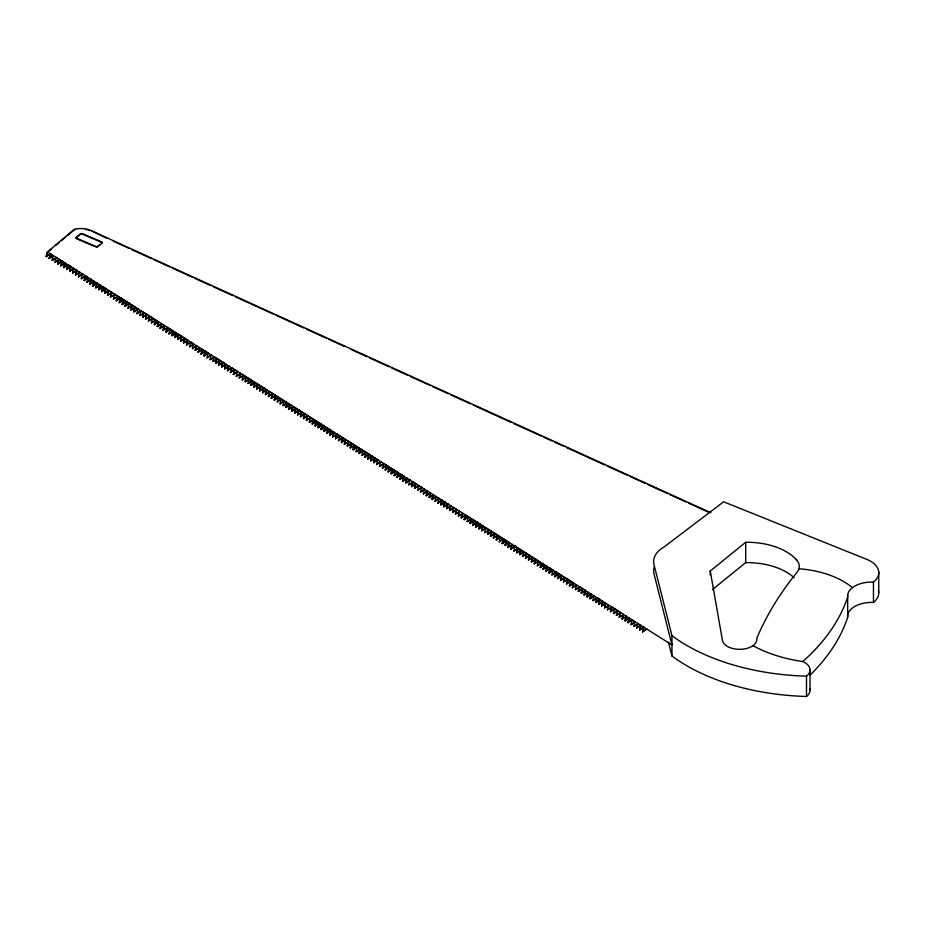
<?xml version="1.0" encoding="UTF-8"?>
<svg xmlns="http://www.w3.org/2000/svg" width="925" height="925" viewBox="0 0 925 925"><rect width="100%" height="100%" fill="white"/><g stroke="black" fill="none" stroke-linecap="round" stroke-linejoin="round"><path stroke-width="1.39" d="M523.908 551.739L519.734 554.676L523.908 551.867L526.788 553.578L525.585 558.342L529.713 555.416L526.822 554.133L522.706 555.971L526.788 554.11M573.604 583.571L572.402 587.768L576.541 585.386L572.402 587.236M576.576 584.912L575.396 589.618L579.524 587.225L575.396 589.618M599.909 600.128L595.862 602.464L597.064 597.712L592.902 600.637L597.064 597.827L599.943 599.539L598.741 604.303L602.903 601.932L600.926 600.51M566.505 584.103L567.707 579.327L563.568 581.709L567.707 579.327L566.505 584.103L570.644 581.189L566.505 583.571M640.863 625.901L640.863 625.288L636.735 627.67L640.863 625.288L639.672 630.064L643.8 627.15L639.672 629.532M46.25 256.144L50.378 253.762L53.326 256.144L49.21 258.503L50.378 254.294L46.25 256.676L47.453 251.912L74.289 229.296A16.546 9.551 0 0 1 91.066 230.579L710.897 512.762M46.25 256.676L47.453 251.912L237.471 371.515L233.343 374.428L237.471 371.515M49.21 258.503L50.413 254.317M52.089 260.341L56.24 257.983L52.089 260.341L53.303 256.109M54.98 262.157L59.119 259.786L54.98 262.157L56.182 257.393L62.044 261.625L60.83 265.868L64.97 263.486L62.044 261.104L57.917 264.018L62.044 261.093M57.917 263.475L59.119 259.254M57.917 264.018L59.119 259.786M60.83 265.868L62.044 261.104M70.89 266.573L66.808 269.51L68.011 264.747L63.837 267.683L65.039 262.92L60.83 265.336M63.837 267.683L65.039 263.452M66.808 269.51L67.987 265.371M76.682 270.771L72.566 273.153L73.769 268.389L69.687 271.337L70.89 266.585L67.976 264.758L63.837 267.14M69.687 271.337L70.913 267.128M72.566 273.153L73.352 270.377M79.631 272.632L75.503 275.014L76.706 270.25L72.566 272.621M75.503 275.014L76.694 270.227M78.428 276.876L82.556 273.95L78.428 276.876L79.631 272.112L75.503 274.482M81.296 278.714L85.412 275.8L88.372 278.182L84.256 280.541L85.458 276.309L81.296 278.714L82.498 273.962M84.256 280.541L85.458 275.777L85.447 276.355M91.309 279.466L87.135 282.379L88.326 277.662L84.256 280.009M87.135 282.379L88.326 278.194M90.014 284.183L91.228 279.431L90.014 284.183L94.153 281.836L92.963 286.045L97.09 283.131L92.963 286.045M92.963 285.513L94.153 281.304L90.014 283.651M95.876 287.374L100.039 285.548L95.876 287.906L97.079 283.142M95.876 287.906L97.079 283.686M107.566 295.225L111.671 292.323L107.566 295.225L108.745 291.074L104.675 293.422L105.889 289.19L101.796 291.583L103.01 287.363L98.836 289.756L100.039 285.004M98.836 289.756L100.039 285.548M101.796 291.583L102.999 287.386M104.675 293.422L105.878 288.704L102.964 286.843L98.836 289.224M107.566 294.693L108.768 290.473L104.675 292.89M110.503 296.555L114.631 294.728L110.503 297.087L111.705 292.346M110.503 297.087L111.694 292.312M113.417 298.948L117.556 296.601L113.417 298.948L114.631 294.185L138.01 308.938L133.882 311.864L138.045 308.927L136.842 313.691L140.924 310.765L136.842 313.691M122.193 304.487L126.332 301.573L122.193 304.487L123.395 299.723L120.481 297.908L116.353 300.833L117.556 296.069M116.353 300.833L117.556 296.601M123.395 300.267L119.313 302.66L120.516 297.896L116.353 300.29M119.313 302.66L120.516 298.463M122.193 303.955L123.395 299.735L119.313 302.117M125.083 305.77L126.286 301.538L125.083 306.302L129.211 303.377L125.083 306.302M128.02 308.164L132.136 305.793L128.02 308.164L129.222 303.4M130.934 309.482L135.073 307.632L130.934 310.025L132.136 305.262M130.934 310.025L132.136 305.793M133.882 311.332L135.085 307.1M133.882 311.864L135.085 307.632M139.721 315.517L143.872 313.159L139.721 315.517L140.924 310.777L158.499 321.808L157.296 326.56L161.424 323.634L157.296 326.56M142.6 316.801L146.751 314.962L142.6 317.333L143.814 312.569M142.6 317.333L143.849 313.136M145.549 318.663L149.665 316.824L145.549 319.194L146.751 314.442M145.549 319.194L146.751 314.974M148.463 320.524L152.648 318.663L148.463 321.056L149.665 316.292M148.463 321.056L149.665 316.824M158.499 321.796L154.417 324.721L155.585 320.512L151.446 322.894L152.648 318.131M154.417 324.721L155.608 320.512M157.296 326.028L158.499 321.808L154.417 324.189M160.175 327.832L161.378 323.611L160.175 328.363L164.315 325.473L160.175 328.363M163.112 329.693L167.24 327.855L163.112 330.225L164.303 325.45M163.112 330.225L164.315 326.005M170.165 329.161L166.037 332.087L167.24 327.323L176.039 332.838L174.802 337.579L178.964 335.208L177.681 339.394L181.82 336.469L177.681 339.394M166.037 332.087L167.24 327.855M168.951 333.925L173.091 331L168.951 333.925L170.154 329.173L166.037 331.555M171.923 335.752L173.114 331.011L171.923 335.752L176.004 333.347M174.802 337.579L176.004 332.827L171.923 335.208M177.681 338.851L178.883 334.63L176.987 333.786M180.618 340.724L184.746 338.885L180.618 341.256L181.82 336.492M180.618 341.256L181.82 337.035M187.671 340.724L183.543 343.106L184.746 338.353M183.543 343.106L184.746 338.885M186.561 344.435L190.689 342.053L193.637 344.435L189.521 346.794L190.735 342.03L186.561 344.967L187.763 340.215M186.561 344.967L187.671 340.192L178.883 334.63L174.802 337.047M192.4 348.632L196.516 345.719L192.4 348.632L193.602 343.892L189.521 346.794M199.418 347.522L195.291 350.448L196.482 345.707M195.291 350.448L196.482 346.239M198.227 351.766L202.344 349.396L198.227 352.309L199.43 347.557L195.291 349.904M198.227 352.309L199.43 348.089M207.027 357.836L211.131 354.934L207.027 357.836L208.218 353.107L204.067 356.009L208.194 353.096L205.269 351.246L201.141 354.159L202.355 349.396M201.141 354.159L202.355 349.939L205.87 352.147M204.067 355.478L205.269 351.246L201.141 353.627M204.067 356.009L205.269 351.789M209.906 359.675L214.057 357.316L209.906 359.675L211.143 355.478M212.785 361.49L216.936 359.12L212.785 361.49L213.999 357.258M219.861 360.97L215.733 363.352L216.936 358.588M215.733 363.352L216.936 359.12M222.775 362.82L218.647 365.202L219.849 360.438L215.733 362.808M218.647 365.202L219.549 362.033M224.636 368.925L228.741 366.022L224.636 368.925L225.804 364.716L221.676 367.098L222.879 362.334M221.676 367.098L222.775 362.288L218.647 364.67M224.636 368.393L225.839 364.716M230.406 372.035L234.522 369.653L230.406 372.567L231.608 367.803L227.515 370.763L228.718 366.011M227.515 370.763L228.718 366.543M230.406 372.567L231.678 368.381M233.343 374.428L234.545 369.676M236.257 376.29L240.396 373.908L236.257 376.29L237.459 371.526M239.263 377.562L243.425 375.723L239.263 378.094L240.465 373.33L377.782 459.806L373.654 462.72L374.833 457.944M239.263 378.094L240.465 373.33M246.339 377.55L242.223 379.921L243.437 375.157L246.293 377.597M245.102 381.759L249.253 379.389L245.102 381.759L246.304 377.007M252.109 381.192L247.992 383.563L249.195 378.811M254.999 383.077L250.929 385.424L252.132 380.672L247.992 383.563M250.929 385.424L252.12 380.649M253.843 386.754L257.983 384.361L253.843 387.286L255.057 382.522L250.929 384.892M253.843 387.286L254.745 384.153M263.764 388.569L259.682 390.963L260.885 386.731L256.711 389.136L257.913 384.384M256.711 389.136L257.925 384.372M259.682 390.963L260.885 386.199L256.711 388.592M265.44 394.605L269.545 391.703L265.44 394.605L266.643 390.373L262.561 392.79L263.752 388.072L259.682 390.419M262.561 392.79L263.764 388.026M265.44 394.073L266.701 390.431M272.517 393.541L268.377 396.467L269.58 391.726M274.262 400.178L278.39 397.253L275.43 395.935L271.303 398.328L272.505 393.564L275.465 395.414L274.262 400.178L278.425 397.241L277.222 402.005L281.304 399.068L277.222 402.005M271.303 398.328L272.505 394.096M274.262 399.635L275.465 395.426L271.303 397.785M284.206 401.462L280.102 403.832L281.293 399.114M285.929 407.509L290.045 404.595L285.929 407.509L287.132 403.3L282.992 405.647L284.183 400.918L280.102 403.832M285.929 406.977L287.132 402.768M288.843 408.827L292.982 407.012L288.843 409.37L290.045 404.607M288.843 409.37L290.045 405.138M291.78 410.712L295.907 408.862L291.78 411.243L292.982 406.48M291.78 411.243L292.682 408.075M294.74 412.538L295.942 408.307L294.74 413.07L298.821 410.145L294.74 413.07M297.619 414.365L301.77 412.538L297.619 414.909L298.821 410.157M297.619 414.909L298.821 410.688L295.907 408.862M300.498 416.181L301.7 411.96L300.498 416.712L304.637 413.799L300.498 416.712M303.446 418.042L307.562 416.204L303.446 418.574L304.649 413.822M303.446 418.574L304.649 414.354M306.36 419.904L310.488 418.054L306.36 420.436L307.562 415.672M306.36 420.436L307.562 416.204M309.297 422.274L313.471 419.881L309.297 422.274L310.511 417.51M312.268 423.569L313.471 419.337L312.268 424.101L316.385 421.187L312.268 424.101M315.147 425.408L316.35 421.187L315.147 425.939L319.275 423.014L315.147 425.939M318.027 427.211L319.229 422.991L318.027 427.743L322.166 424.829L318.027 427.743M320.963 429.073L325.091 427.246L320.963 429.616L322.166 424.853M320.963 429.616L322.166 425.384M323.889 430.934L328.074 429.084L323.889 431.466L325.091 426.703M323.889 431.466L325.091 427.246M227.515 370.22L231.655 367.838L331.034 430.403L326.872 433.316L328.074 428.553M326.872 433.316L328.074 429.084L333.971 432.75L329.832 435.143L331.034 430.414L326.872 432.773M329.832 435.143L331.034 430.946M332.711 436.438L336.873 434.6L332.711 436.97L333.913 432.218M332.711 436.97L333.913 432.761M335.602 438.785L336.804 434.022L335.602 438.785L339.729 435.86L338.538 440.647L342.666 437.722L338.538 440.647M341.452 441.965L345.592 440.115L341.452 442.508L342.666 437.745M341.452 442.508L342.666 438.277M344.377 443.803L348.517 441.953L344.377 444.335L345.58 439.595M344.377 444.335L345.58 440.127M347.337 446.162L348.54 441.433L347.337 446.162L351.442 443.792L354.31 445.041L353.107 449.804L357.235 446.891L353.107 449.804M350.228 447.457L354.368 445.63L350.228 448.001L351.419 443.248M350.228 448.001L351.419 443.78M353.107 449.272L354.31 445.052M356.044 451.666L360.172 449.296L356.044 451.666L357.247 446.914M358.969 452.996L363.097 451.146L358.969 453.528L360.172 448.764M358.969 453.528L360.172 449.296M364.947 456.684L369.04 454.314L364.947 457.216L366.15 452.452L361.987 455.389L363.19 451.157M364.947 457.216L366.138 453.019M373.654 462.72L374.856 458.511L370.717 460.858L371.908 456.649L367.826 459.054L369.029 454.302M367.826 459.054L369.029 454.846M370.717 460.858L371.908 456.118L367.826 458.511M376.567 464.581L380.695 461.667L376.567 464.581L377.77 459.817L373.654 462.188M510.958 549.126L515.075 546.212L510.958 549.126L512.149 544.975L508.079 547.322L509.282 542.559L465.414 514.947L464.2 519.711L468.339 517.329L468.062 516.613L383.655 463.494L379.481 466.431L380.695 461.667M395.276 471.38L391.148 473.762L392.35 469.542L388.211 471.9L389.413 467.137L385.332 470.097L386.534 465.344L382.453 468.258L383.644 463.529L379.481 466.431M382.453 468.258L383.644 464.061M385.332 470.097L386.569 465.876M388.211 471.9L389.494 467.715M391.148 473.762L392.362 469.53M397.033 476.907L401.161 474.525L397.033 477.439L398.236 472.675L394.073 475.623L395.276 470.86L391.148 473.23M397.033 477.439L398.236 473.207M404.086 476.872L399.993 479.266L401.207 474.502L404.075 476.352L402.872 481.104L407.035 478.734L405.763 482.908L409.891 479.994L405.763 482.908M399.993 479.266L401.196 475.068M402.872 481.104L404.075 476.352L399.993 478.734M405.763 482.376L406.965 478.167L407.023 478.734M408.7 484.769L412.828 482.399L408.7 484.769L409.902 480.017M411.613 486.099L415.753 484.249L411.613 486.631L412.828 481.867L415.753 483.717L414.62 488.435L418.794 485.509L417.591 490.273L421.673 487.336L417.591 490.273M411.613 486.631L412.828 482.399M414.62 488.435L415.822 483.671M423.349 493.915L427.466 491.002L423.349 493.915L424.552 489.152L420.47 492.1L421.673 487.348M426.286 495.233L430.414 492.852L430.403 493.453L426.286 495.777L427.489 491.013M426.286 495.777L427.408 491.568M429.212 497.095L433.339 495.245L429.212 497.627L430.414 492.863M429.212 497.627L430.403 493.453M432.079 498.945L433.27 494.725L432.079 499.477L436.242 496.54L432.079 499.477M439.121 498.378L435.039 501.304L436.207 497.095M443.746 506.808L447.85 503.905L443.746 506.808L444.937 502.599L440.797 504.946L442.011 500.182L437.918 503.142L439.109 498.413L435.039 501.304M440.797 504.946L442.081 500.76M443.746 506.276L444.937 502.067M446.659 508.137L450.822 506.299L446.659 508.669L447.862 503.905M446.659 508.669L447.862 504.437M449.619 509.987L453.747 508.137L449.619 510.519L450.822 505.767M449.619 510.519L450.822 506.299M452.579 511.814L453.793 507.582L452.579 512.346L456.672 509.421L452.579 512.346M455.458 513.641L459.609 511.814L455.458 514.184L456.661 509.455M455.458 514.184L456.36 511.039M458.349 515.988L462.488 513.629L458.349 515.988L459.552 511.236M461.286 517.318L465.414 515.479L461.286 517.85L462.488 513.109M461.286 517.85L462.488 513.641M464.2 519.711L465.414 515.479M467.137 521.584L471.299 519.191L467.137 521.584L468.339 516.821L671.955 644.933L653.987 573.835A35.994 20.778 0 0 1 654.287 566.805M470.097 522.879L471.299 518.659L470.097 523.411L474.224 520.498L470.097 523.411M472.976 524.718L474.178 520.498L472.976 525.25L477.115 522.324L472.976 525.25M475.866 527.065L477.069 522.301L475.866 527.065L479.994 524.14M478.803 528.383L482.931 526.001L478.803 528.927L480.006 524.163L475.866 526.522M478.803 528.927L480.006 524.695L477.069 522.833M481.717 530.245L485.856 528.395L481.717 530.777L482.919 526.013M481.717 530.777L482.919 526.556M484.654 532.627L488.793 530.233L484.654 532.627L485.868 527.863M490.504 536.28L494.632 533.367L490.504 536.28L491.695 532.095L487.625 534.453L488.828 529.69M487.625 534.453L488.816 530.256M490.504 535.748L491.707 531.528L487.625 533.91M493.383 537.564L494.586 533.332L493.383 538.096L497.523 535.17L493.383 538.096M500.46 537.575L496.332 539.957L497.534 535.193M496.332 539.957L497.534 535.737M499.246 541.819L503.373 538.893L499.246 541.819L500.448 537.055L496.332 539.425M502.229 543.125L506.368 541.275L502.229 543.657L503.431 538.893M502.229 543.657L503.431 539.425M505.2 545.484L506.391 540.755L505.2 545.484L509.305 543.114M508.079 547.322L509.282 542.57L505.2 544.952M510.958 548.594L512.161 544.374L512.219 544.952M513.895 550.988L518.023 548.618L513.895 550.988L515.098 546.236L518.393 548.826M516.821 552.317L520.948 550.467L516.821 552.849L518.023 548.086L547.334 567.025M516.821 552.849L518.023 548.618M519.734 554.144L520.937 549.936M519.734 554.676L520.937 550.467M522.706 556.503L523.897 551.774M525.585 558.342L526.788 553.589M528.464 559.613L532.58 557.243L528.464 560.157L529.667 555.393L525.585 557.81M528.464 560.157L529.655 555.994M531.401 561.475L535.529 559.648L531.401 562.018L532.603 557.255M531.401 562.018L532.303 558.85M534.326 563.337L538.547 561.51L534.326 563.868L535.529 559.105M534.326 563.868L535.529 559.648M540.304 567.557L544.409 564.655L540.304 567.557L541.518 563.337L537.344 565.73L538.547 560.978M540.304 567.025L541.518 562.793L537.344 565.73M546.074 571.199L550.178 568.297L546.074 571.199L547.253 567.048L543.183 569.395L544.386 564.678M543.183 569.395L544.386 565.21M546.074 570.667L547.265 566.47L543.183 568.863M549.011 572.529L553.138 570.69L549.011 573.061L550.213 568.32M549.011 573.061L550.213 568.852L553.138 570.679M560.689 580.438L564.817 577.512L560.689 580.438L561.891 575.674L556.052 572.008L551.924 574.922L553.138 570.158M554.838 576.24L558.977 573.858L554.838 576.772L556.052 572.008L551.924 574.922M554.838 576.772L556.052 572.54M561.926 576.229L557.81 578.599L559.001 573.87M557.81 578.599L558.977 573.858M560.689 579.906L561.891 575.685L557.81 578.067M563.568 581.709L564.77 577.489L573.558 583.051L569.43 585.964L573.616 583.004M563.568 582.241L564.77 578.021M569.43 585.964L570.632 581.201M572.402 587.768L573.616 583.548M578.356 590.913L582.472 589.086L578.356 591.445L579.547 586.716L582.438 588.531L581.235 593.283L585.409 590.37L581.235 593.283M578.356 591.445L579.466 587.259M581.235 592.74L582.438 588.531M584.114 594.555L588.242 592.705L584.114 595.087L585.328 590.323L585.305 590.925M584.114 595.087L584.912 592.324M587.063 596.417L588.265 592.197L587.063 596.949L591.191 594.023L587.063 596.949M589.977 598.278L594.104 596.417L589.977 598.81L591.179 594.047M589.977 598.81L591.168 594.636M592.902 600.637L594.093 595.897M595.862 602.464L597.064 597.7M598.741 604.303L599.943 599.55L597.064 597.723M601.62 605.574L605.748 603.192L601.62 606.106L602.834 601.354L598.741 603.771M601.62 606.106L602.903 601.932M604.568 607.436L608.685 605.597L604.568 607.968L605.771 603.216M604.568 607.968L605.355 605.193M607.482 609.298L611.702 607.471L607.482 609.829L608.685 605.066M607.482 609.829L608.673 605.644M610.5 611.159L614.674 609.286L610.5 611.691L611.702 606.939L620.467 612.442L616.351 615.356L620.513 612.974M610.5 611.691L611.702 607.471M613.472 613.518L617.588 611.159L613.472 613.518L614.663 609.332M616.351 615.356L617.588 611.147M619.23 617.16L623.369 614.801L619.23 617.16L620.432 612.419M622.167 618.49L626.294 616.651L622.167 619.022L623.369 614.281M622.167 619.022L623.265 614.836M629.22 617.958L625.092 620.883L626.294 616.119M625.092 620.883L626.271 616.721M635.082 622.201L630.966 624.56L635.013 622.224L632.133 619.808L628.006 622.733L629.208 617.969L625.092 620.351M628.006 622.733L629.208 618.501M630.966 624.56L632.168 619.831M633.845 626.398L637.996 624.028L633.845 626.398L635.047 621.646M636.735 628.202L637.938 623.45L638.007 624.028M639.672 630.064L640.875 625.843M642.586 631.393L643.8 627.162L642.586 631.925L646.725 629L642.586 631.925M47.453 252.456L51.754 248.837M56.043 245.218L59.258 242.5M61.408 240.697L65.698 237.077M67.849 235.262L74.289 229.839A16.546 9.551 0 0 1 75.665 229.527M710.261 571.026L745.7 542.27A55.685 32.155 0 0 1 794.17 557.463L796.726 560.111A24.42 14.095 0 0 1 796.957 572.378A601.944 347.534 0 0 0 756.766 638.366A17.251 9.955 0 0 1 741.353 649.281A17.251 9.955 0 0 1 722.448 640.378L710.261 571.026L710.261 575.096M712.481 589.56L745.7 562.597L745.7 542.27M76.035 238.188A1.573 0.913 0 0 1 76.336 237.505L80.29 233.886A1.596 0.925 0 0 1 82.522 233.69L101.634 241.853A1.48 0.856 0 0 1 101.947 243.055L101.947 243.587A1.48 0.856 0 0 0 102.224 243.171M76.336 237.505L80.29 234.418A1.596 0.925 0 0 1 82.522 234.233L101.634 242.385A1.48 0.856 0 0 1 102.213 242.951M76.336 236.973A1.573 0.913 0 0 0 76.659 238.245L95.807 246.42A1.399 0.809 0 0 0 97.819 246.281L101.947 243.055M99.877 245.194L97.819 246.281M49.21 257.971L53.315 255.601M66.808 268.967L70.901 266.608M69.687 270.805L73.815 268.423M87.135 281.847L91.274 279.454M101.796 291.051L105.889 288.658M155.585 319.981L151.446 322.894M183.543 342.574L187.671 340.192M221.676 366.566L225.804 364.172L214.057 356.772M246.327 377.018L242.223 379.921M262.561 392.258L266.701 389.899M272.493 393.553L268.377 396.467M287.085 402.745L282.992 405.647M329.832 434.611L333.937 432.241M335.602 438.253L339.718 435.872M347.337 445.63L351.431 443.237M366.115 452.475L361.987 455.389M370.717 460.326L374.822 457.956M382.453 467.726L386.558 465.356M385.332 469.553L389.46 467.171M388.211 471.368L392.327 468.987M402.872 480.572L407 478.19M414.62 487.903L418.759 485.521M424.598 489.186L420.47 492.1M442.046 500.217L437.918 503.142M440.797 504.414L444.902 502.044M464.2 519.179L468.339 517.364M508.079 546.779L512.23 544.952M595.862 601.932L599.967 599.562M628.006 622.201L632.133 619.808M76.359 238.615A1.573 0.913 0 0 0 76.659 238.777L94.523 246.408M106.826 238.28L91.066 230.579M113.382 241.275L129.142 248.443M131.778 249.646L151.469 258.607M154.093 259.809L169.853 266.978M172.478 268.181L192.18 277.142M194.805 278.344L210.565 285.513M213.189 286.715L232.892 295.676M235.517 296.879L273.592 314.211M276.228 315.413L303.805 327.959M306.429 329.161L326.12 338.122M328.757 339.325L344.505 346.493M351.072 349.488L366.832 356.657M369.457 357.859L389.159 366.82M391.784 368.023L407.543 375.192M410.168 376.394L429.871 385.355M432.495 386.558L448.255 393.726M450.88 394.929L470.582 403.89M473.207 405.092L511.282 422.424M513.907 423.627L541.495 436.172M544.12 437.375L551.994 440.959M554.618 442.162L563.811 446.347M566.435 447.538L604.522 464.87M607.147 466.073L626.849 475.034M629.474 476.236L645.234 483.405M647.858 484.608L667.561 493.568M670.186 494.771L685.945 501.94M688.57 503.142L708.261 512.103M336.873 434.068L398.201 472.698L394.073 475.623M79.573 272.667L79.642 272.089M128.702 303.585L131.038 305.053M149.515 316.674L153.168 318.975M184.191 338.504L187.763 340.747M221.376 361.906L223.607 363.305M257.925 384.904L260.85 386.743M284.195 401.415L284.195 400.883M293.965 407.601L298.868 410.688M309.967 417.672L316.396 421.719M318.836 423.257L322.501 425.558M341.926 437.791L346.343 440.566M353.917 445.318L357.593 447.631M371.919 456.626L371.919 456.094M496.632 535.136L504.056 539.807M533.586 558.399L538.547 561.51M555.486 572.17L559.012 574.39M567.684 579.871L573.558 583.582M795.627 558.977L796.726 560.111M809.826 688.732A18.188 10.499 0 0 1 806.507 696.467A181.242 104.641 0 0 1 671.955 655.987L671.955 635.672L653.987 564.562A35.994 20.778 0 0 1 664.277 546.802L723.639 501.801L866.771 559.371A28.004 16.164 0 0 1 873.454 582.102L873.454 602.429A24.177 13.956 0 0 0 847.67 617.31A310.916 179.508 0 0 1 810.231 674.938M668.428 642.043L671.955 655.987M878.75 572.055L878.75 592.37M847.682 595.006L847.67 617.31M810.022 669.769L810.022 690.085M873.454 582.102A24.177 13.956 0 0 0 847.67 596.995A310.916 179.508 0 0 1 802.784 661.56A18.188 10.499 0 0 1 806.507 676.152L806.507 696.467M255.057 382.511L255.046 383.089M95.807 246.42L95.807 246.952A1.399 0.809 0 0 0 97.553 246.963M745.7 562.597A55.685 32.155 0 0 1 794.17 577.79M878.368 590.243A28.004 16.164 0 0 1 873.454 602.429M802.784 661.56A110.942 64.045 0 0 1 752.973 645.662M806.507 676.152A181.242 104.641 0 0 1 671.955 635.672M798.923 568.748A77.122 44.527 0 0 1 852.445 587.664M85.863 229.516A16.546 9.551 0 0 1 87.251 229.805M88.592 230.175A16.546 9.551 0 0 1 89.864 230.614"/></g></svg>
